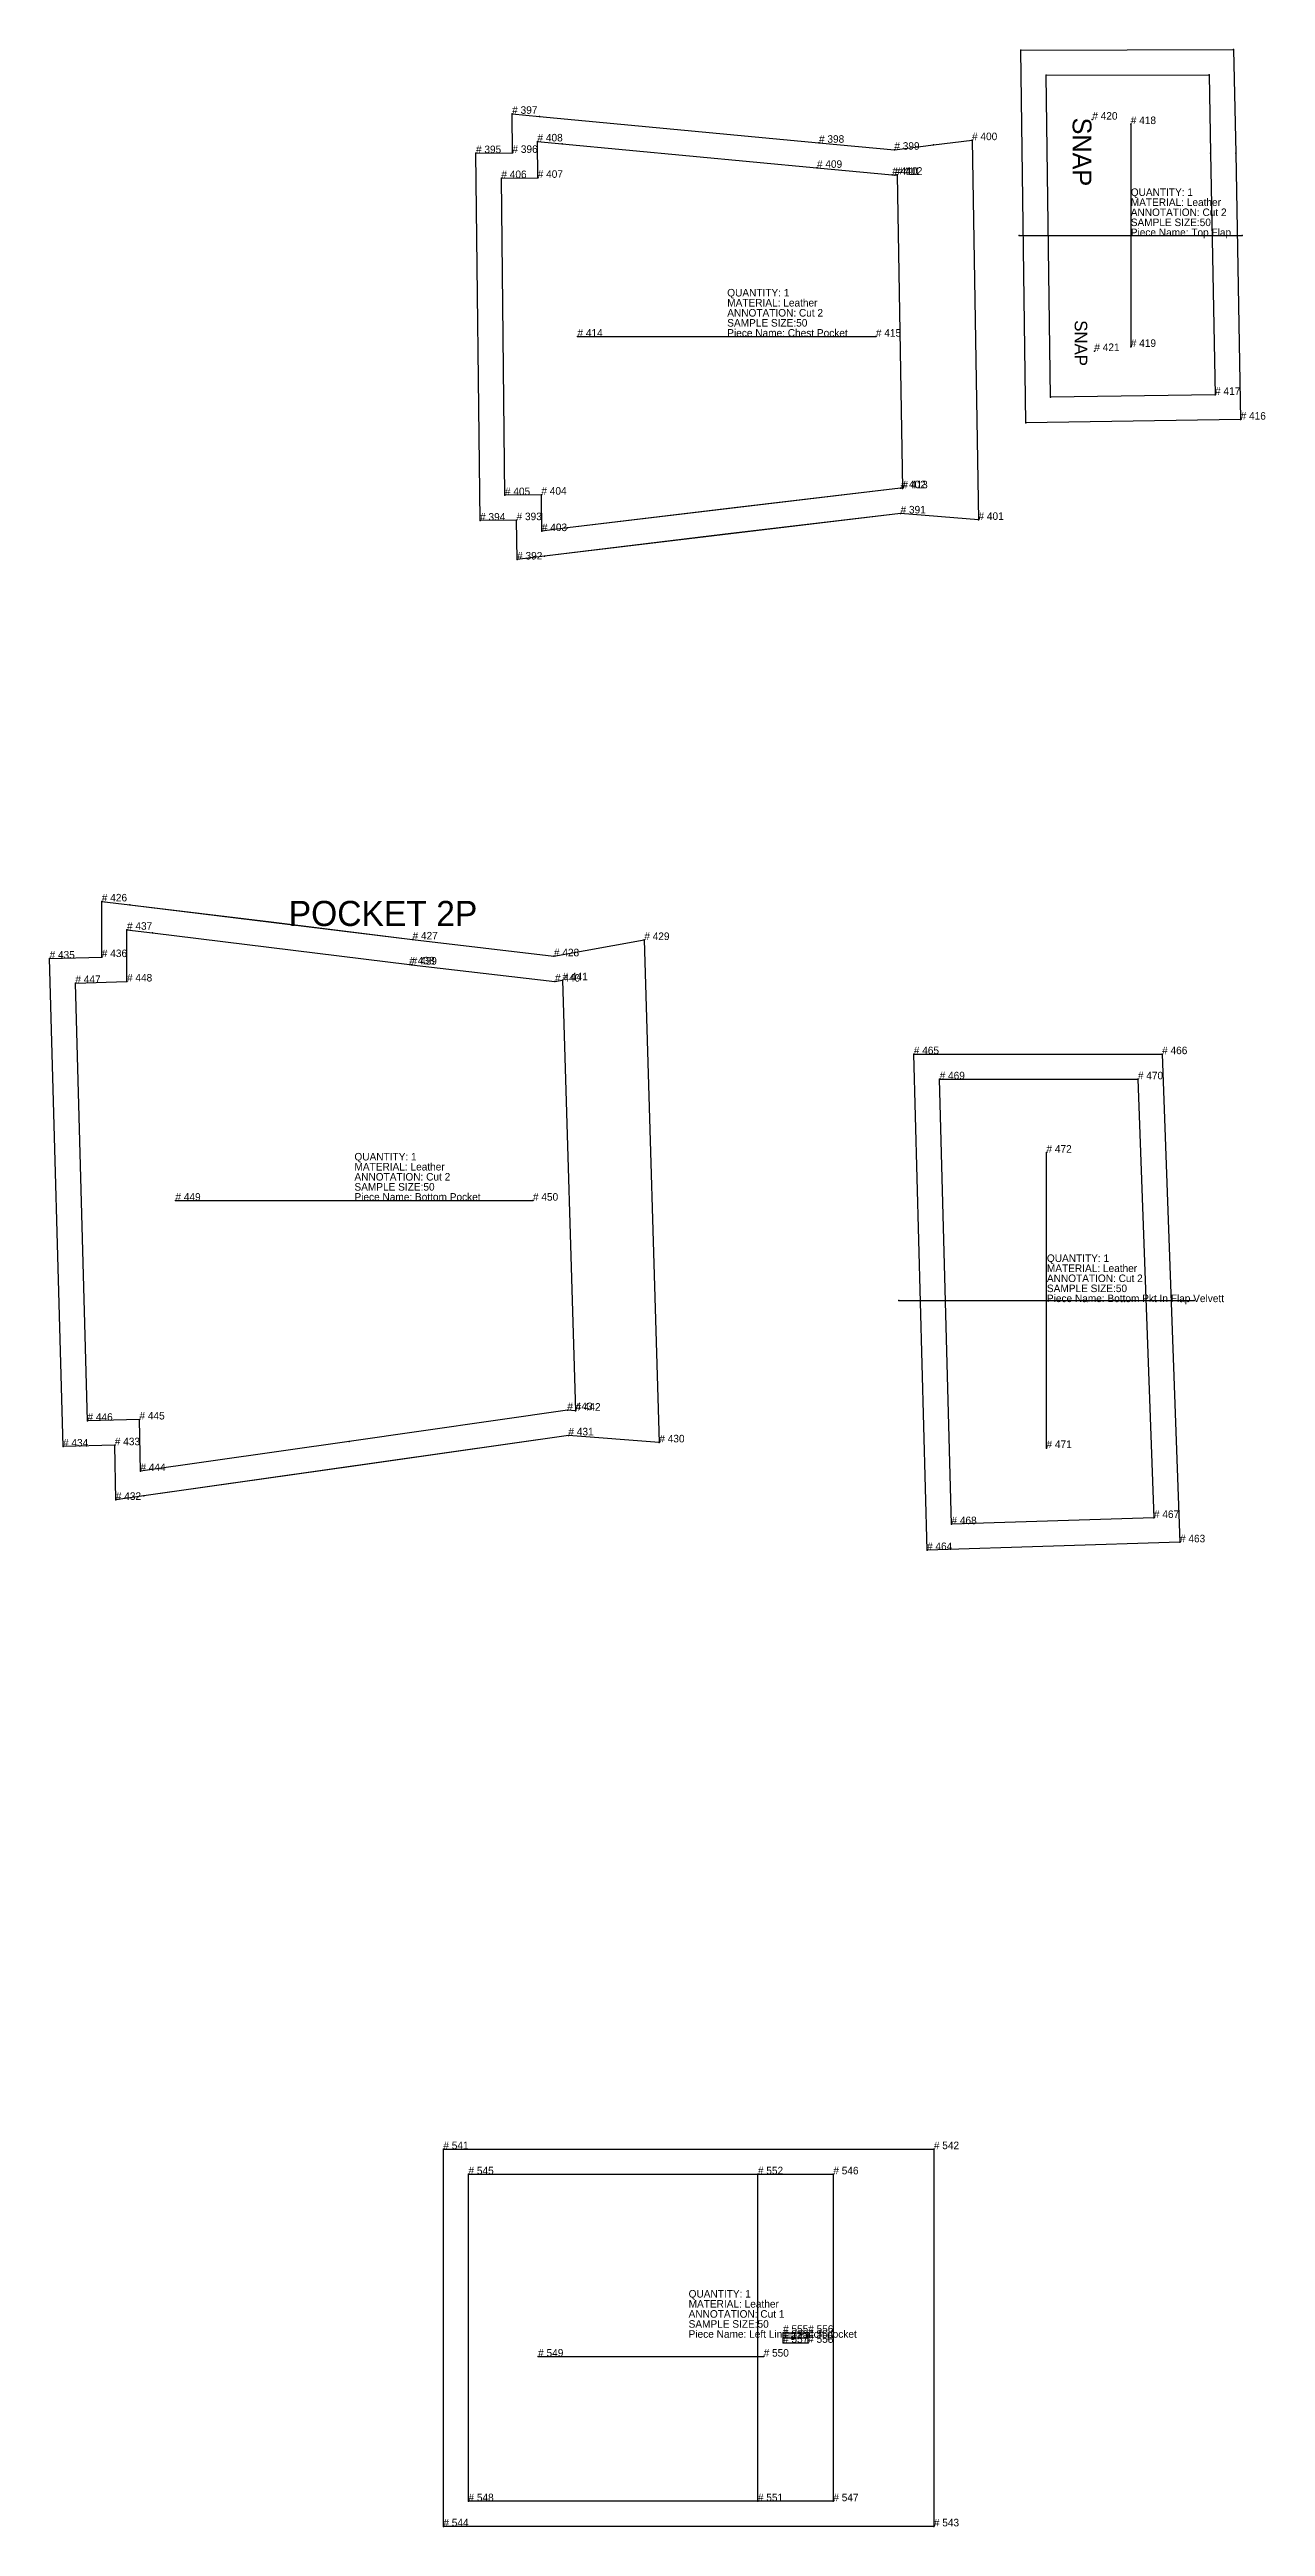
# Model space of a CAD drawing. Extents: x -8402 to 434, y -368 to 2685.
# Drawn here: x -6857 to -6373, y 141 to 1127 of the extents above; entities that cross this region are included whole.
import ezdxf

# ---------------------------------------------------------------- set-up
doc = ezdxf.new("R2010")
doc.units = 0

# ---------------------------------------------------------------- blocks, each defined once
blk = doc.blocks.new('Chest Pocket_5016')
at = {"layer": '1'}
blk.add_lwpolyline([(-6518.5898, 941.92), (-6660.2202, 924.94), (-6671.1299, 923.59), (-6671.3398, 939.24), (-6685.8599, 939.04), (-6687.5, 1085.3), (-6672.9902, 1085.4), (-6673.0898, 1100.95), (-6662.2798, 1099.92), (-6551.04, 1089.42), (-6521.0601, 1086.64), (-6505.5098, 1088.59), (-6490.1602, 1090.45), (-6487.5898, 939.35), (-6518.5898, 941.92)], close=True, dxfattribs=at)
at = {"layer": '14'}
blk.add_lwpolyline([(-6518.5898, 951.96), (-6651.0801, 936.13), (-6661.2798, 934.89), (-6661.4702, 949.38), (-6675.9702, 949.18), (-6677.3901, 1075.37), (-6662.9302, 1075.47), (-6663.02, 1089.95), (-6653.1802, 1089.02), (-6551.8599, 1079.45), (-6521.8999, 1076.67), (-6520.9199, 1076.58), (-6520.4199, 1076.64), (-6519.9302, 1076.7), (-6517.8101, 951.89), (-6518.5898, 951.96)], close=True, dxfattribs=at)
at = {"layer": '2'}
for p in [(-6673.0898, 1100.95), (-6687.5, 1085.3), (-6672.9902, 1085.4), (-6663.02, 1089.95), (-6551.04, 1089.42), (-6521.0601, 1086.64), (-6490.1602, 1090.45), (-6677.3901, 1075.37), (-6662.9302, 1075.47), (-6551.8599, 1079.45), (-6521.8999, 1076.67), (-6520.9199, 1076.58), (-6519.9302, 1076.7), (-6647.1099, 1012.26), (-6528.3901, 1012.26), (-6675.9702, 949.18), (-6661.4702, 949.38), (-6518.5898, 951.96), (-6517.8101, 951.89), (-6685.8599, 939.04), (-6671.3398, 939.24), (-6518.5898, 941.92), (-6487.5898, 939.35), (-6661.2798, 934.89), (-6671.1299, 923.59)]:
    blk.add_point(p, dxfattribs=at)
at = {"layer": '3'}
for p in [(-6662.2798, 1099.92), (-6653.1802, 1089.02), (-6505.5098, 1088.59), (-6520.4199, 1076.64), (-6651.0801, 936.13), (-6660.2202, 924.94)]:
    blk.add_point(p, dxfattribs=at)
at = {"layer": '4'}
for p in [(-6551.04, 1089.42, 5), (-6521.0601, 1086.64, 5), (-6551.8599, 1079.45, 5), (-6521.8999, 1076.67, 5), (-6518.5898, 951.96, 5), (-6518.5898, 941.92, 5)]:
    blk.add_point(p, dxfattribs=at)
at = {"layer": '5'}
blk.add_line((-6647.1099, 1012.26), (-6528.3901, 1012.26), dxfattribs=at)
at = {"layer": '7'}
blk.add_line((-6647.1099, 1012.26), (-6528.3901, 1012.26), dxfattribs=at)
at = {"layer": '84'}
blk.add_lwpolyline([(-6518.5898, 941.92), (-6589.4199, 933.55), (-6660.2202, 924.94), (-6671.1299, 923.59), (-6671.3398, 939.24), (-6685.8599, 939.04), (-6687.5, 1085.3), (-6672.9902, 1085.4), (-6673.0898, 1100.95), (-6662.2798, 1099.92), (-6551.04, 1089.42), (-6521.0601, 1086.64), (-6505.5098, 1088.59), (-6490.1602, 1090.45), (-6487.5898, 939.35), (-6518.5898, 941.92)], close=True, dxfattribs=at)
at = {"layer": '87'}
blk.add_lwpolyline([(-6518.5898, 951.96), (-6584.8398, 944.11), (-6651.0801, 936.13), (-6661.2798, 934.89), (-6661.4702, 949.38), (-6675.9702, 949.18), (-6677.3901, 1075.37), (-6662.9302, 1075.47), (-6663.02, 1089.95), (-6653.1802, 1089.02), (-6551.8599, 1079.45), (-6521.8999, 1076.67), (-6520.9199, 1076.58), (-6520.4199, 1076.64), (-6519.9302, 1076.7), (-6517.8101, 951.89), (-6518.5898, 951.96)], close=True, dxfattribs=at)
at = {"layer": '1'}
for s, p in [('# 397', (-6673.0898, 1100.95)), ('# 395', (-6687.5, 1085.3)), ('# 396', (-6672.9902, 1085.4)), ('# 398', (-6551.04, 1089.42)), ('# 399', (-6521.0601, 1086.64)), ('# 400', (-6490.1602, 1090.45)), ('QUANTITY: 1', (-6587.54, 1028.26)), ('MATERIAL: Leather', (-6587.54, 1024.26)), ('ANNOTATION: Cut 2', (-6587.54, 1020.26)), ('SAMPLE SIZE:50', (-6587.54, 1016.26)), ('Piece Name: Chest Pocket', (-6587.54, 1012.26)), ('# 394', (-6685.8599, 939.04)), ('# 393', (-6671.3398, 939.24)), ('# 391', (-6518.5898, 941.92)), ('# 401', (-6487.5898, 939.35)), ('# 392', (-6671.1299, 923.59))]:
    blk.add_text(s, height=3, dxfattribs=at).set_placement(p)
at = {"layer": '14'}
for s, p in [('# 408', (-6663.02, 1089.95)), ('# 406', (-6677.3901, 1075.37)), ('# 407', (-6662.9302, 1075.47)), ('# 409', (-6551.8599, 1079.45)), ('# 410', (-6521.8999, 1076.67)), ('# 411', (-6520.9199, 1076.58)), ('# 412', (-6519.9302, 1076.7)), ('# 405', (-6675.9702, 949.18)), ('# 404', (-6661.4702, 949.38)), ('# 402', (-6518.5898, 951.96)), ('# 413', (-6517.8101, 951.89)), ('# 403', (-6661.2798, 934.89))]:
    blk.add_text(s, height=3, dxfattribs=at).set_placement(p)
at = {"layer": '7'}
for s, p in [('# 414', (-6647.1099, 1012.26)), ('# 415', (-6528.3901, 1012.26))]:
    blk.add_text(s, height=3, dxfattribs=at).set_placement(p)
blk = doc.blocks.new('Top Flap_5017')
at = {"layer": '1'}
blk.add_lwpolyline([(-6383.2998, 979.24), (-6468.79, 978.01), (-6470.7402, 1126.33), (-6386.0801, 1126.52), (-6385.25, 1085.33), (-6383.2998, 979.24)], close=True, dxfattribs=at)
at = {"layer": '13'}
for p in [(-6442.3198, 1098.62, 10), (-6441.4902, 1006.54, 10)]:
    blk.add_point(p, dxfattribs=at)
at = {"layer": '14'}
blk.add_lwpolyline([(-6393.48, 989.09), (-6458.9199, 988.15), (-6460.6099, 1116.35), (-6395.8799, 1116.5), (-6395.25, 1085.33), (-6393.48, 989.09)], close=True, dxfattribs=at)
at = {"layer": '2'}
for p in [(-6470.7402, 1126.33), (-6386.0801, 1126.52), (-6460.6099, 1116.35), (-6395.8799, 1116.5), (-6427.0098, 1096.85), (-6395.25, 1085.33), (-6385.25, 1085.33), (-6471.3501, 1052.51), (-6382.6699, 1052.51), (-6427.0098, 1008.17), (-6458.9199, 988.15), (-6393.48, 989.09), (-6468.79, 978.01), (-6383.2998, 979.24)]:
    blk.add_point(p, dxfattribs=at)
at = {"layer": '4'}
for p in [(-6395.25, 1085.33, 5), (-6385.25, 1085.33, 5)]:
    blk.add_point(p, dxfattribs=at)
at = {"layer": '5'}
blk.add_line((-6471.3501, 1052.51), (-6382.6699, 1052.51), dxfattribs=at)
at = {"layer": '7'}
blk.add_line((-6427.0098, 1096.85), (-6427.0098, 1008.17), dxfattribs=at)
at = {"layer": '84'}
blk.add_lwpolyline([(-6383.2998, 979.24), (-6468.79, 978.01), (-6470.7402, 1126.33), (-6386.0801, 1126.52), (-6385.25, 1085.33), (-6383.2998, 979.24)], close=True, dxfattribs=at)
at = {"layer": '87'}
blk.add_lwpolyline([(-6393.48, 989.09), (-6458.9199, 988.15), (-6460.6099, 1116.35), (-6395.8799, 1116.5), (-6395.25, 1085.33), (-6393.48, 989.09)], close=True, dxfattribs=at)
at = {"layer": '1'}
for s, p in [('QUANTITY: 1', (-6427.0098, 1068.26)), ('MATERIAL: Leather', (-6427.0098, 1064.26)), ('ANNOTATION: Cut 2', (-6427.0098, 1060.26)), ('SAMPLE SIZE:50', (-6427.0098, 1056.26)), ('Piece Name: Top Flap', (-6427.0098, 1052.26)), ('# 416', (-6383.2998, 979.24))]:
    blk.add_text(s, height=3, dxfattribs=at).set_placement(p)
at = {"layer": '13'}
for s, p in [('# 420', (-6442.3198, 1098.62)), ('# 421', (-6441.4902, 1006.54))]:
    blk.add_text(s, height=3, dxfattribs=at).set_placement(p)
at = {"layer": '14'}
blk.add_text('# 417', height=3, dxfattribs=at).set_placement((-6393.48, 989.09))
at = {"layer": '15'}
for height, p in [(7.5, (-6450.1401, 1099.4399)), (5, (-6449.3301, 1018.8))]:
    blk.add_text('SNAP', height=height, rotation=270, dxfattribs=at).set_placement(p)
at = {"layer": '7'}
for s, p in [('# 418', (-6427.0098, 1096.85)), ('# 419', (-6427.0098, 1008.17))]:
    blk.add_text(s, height=3, dxfattribs=at).set_placement(p)
blk = doc.blocks.new('Bottom Pocket_5019')
at = {"layer": '1'}
blk.add_lwpolyline([(-6836.3198, 787.52), (-6825.1899, 786.18), (-6712.7202, 772.38), (-6656.48, 765.68), (-6620.5298, 772.17), (-6614.5601, 572.25), (-6650.71, 575.04), (-6819.6299, 550.93), (-6830.75, 549.38), (-6831.1699, 571.11), (-6851.77, 570.6), (-6857.1201, 764.76), (-6836.3198, 765.37), (-6836.3198, 787.52)], close=True, dxfattribs=at)
at = {"layer": '14'}
blk.add_lwpolyline([(-6826.3198, 776.24), (-6816.1201, 775), (-6713.96, 762.46), (-6713.0801, 762.35), (-6656.0601, 755.59), (-6653.0698, 756.13), (-6647.96, 584.86), (-6651.1299, 585.09), (-6737.96, 572.56), (-6820.9702, 560.84), (-6821.3599, 581.36), (-6842.04, 580.85), (-6846.8398, 755.05), (-6826.3198, 755.66), (-6826.3198, 776.24)], close=True, dxfattribs=at)
at = {"layer": '2'}
for p in [(-6836.3198, 787.52), (-6826.3198, 776.24), (-6712.7202, 772.38), (-6620.5298, 772.17), (-6857.1201, 764.76), (-6836.3198, 765.37), (-6713.0801, 762.35), (-6656.48, 765.68), (-6846.8398, 755.05), (-6826.3198, 755.66), (-6656.0601, 755.59), (-6653.0698, 756.13), (-6807.0498, 668.44), (-6664.8301, 668.44), (-6651.1299, 585.09), (-6647.96, 584.86), (-6842.04, 580.85), (-6821.3599, 581.36), (-6737.96, 572.56), (-6650.71, 575.04), (-6614.5601, 572.25), (-6851.77, 570.6), (-6831.1699, 571.11), (-6820.9702, 560.84), (-6830.75, 549.38)]:
    blk.add_point(p, dxfattribs=at)
at = {"layer": '3'}
for p in [(-6825.1899, 786.18), (-6816.1201, 775), (-6713.96, 762.46), (-6819.6299, 550.93)]:
    blk.add_point(p, dxfattribs=at)
at = {"layer": '4'}
for p in [(-6712.7202, 772.38, 5), (-6713.96, 762.46, 5), (-6656.48, 765.68, 5), (-6656.0601, 755.59, 5), (-6651.1299, 585.09, 5), (-6650.71, 575.04, 5)]:
    blk.add_point(p, dxfattribs=at)
at = {"layer": '5'}
blk.add_line((-6807.0498, 668.44), (-6664.8301, 668.44), dxfattribs=at)
at = {"layer": '7'}
blk.add_line((-6807.0498, 668.44), (-6664.8301, 668.44), dxfattribs=at)
at = {"layer": '84'}
blk.add_lwpolyline([(-6836.3198, 787.52), (-6825.1899, 786.18), (-6768.9502, 779.34), (-6712.7202, 772.38), (-6656.48, 765.68), (-6620.5298, 772.17), (-6614.5601, 572.25), (-6650.71, 575.04), (-6735.1499, 562.86), (-6819.6299, 550.93), (-6830.75, 549.38), (-6831.1699, 571.11), (-6851.77, 570.6), (-6857.1201, 764.76), (-6836.3198, 765.37), (-6836.3198, 787.52)], close=True, dxfattribs=at)
at = {"layer": '87'}
blk.add_lwpolyline([(-6826.3198, 776.24), (-6816.1201, 775), (-6713.96, 762.46), (-6713.0801, 762.35), (-6656.0601, 755.59), (-6653.0698, 756.13), (-6647.96, 584.86), (-6651.1299, 585.09), (-6737.96, 572.56), (-6820.9702, 560.84), (-6821.3599, 581.36), (-6842.04, 580.85), (-6846.8398, 755.05), (-6826.3198, 755.66), (-6826.3198, 776.24)], close=True, dxfattribs=at)
at = {"layer": '1'}
for s, p in [('# 426', (-6836.3198, 787.52)), ('# 427', (-6712.7202, 772.38)), ('# 429', (-6620.5298, 772.17)), ('# 435', (-6857.1201, 764.76)), ('# 436', (-6836.3198, 765.37)), ('# 428', (-6656.48, 765.68)), ('QUANTITY: 1', (-6735.8301, 684.44)), ('MATERIAL: Leather', (-6735.8301, 680.44)), ('ANNOTATION: Cut 2', (-6735.8301, 676.44)), ('SAMPLE SIZE:50', (-6735.8301, 672.44)), ('Piece Name: Bottom Pocket', (-6735.8301, 668.44)), ('# 434', (-6851.77, 570.6)), ('# 433', (-6831.1699, 571.11)), ('# 431', (-6650.71, 575.04)), ('# 430', (-6614.5601, 572.25)), ('# 432', (-6830.75, 549.38))]:
    blk.add_text(s, height=3, dxfattribs=at).set_placement(p)
at = {"layer": '14'}
for s, p in [('# 437', (-6826.3198, 776.24)), ('# 438', (-6713.96, 762.46)), ('# 439', (-6713.0801, 762.35)), ('# 441', (-6653.0698, 756.13)), ('# 447', (-6846.8398, 755.05)), ('# 448', (-6826.3198, 755.66)), ('# 440', (-6656.0601, 755.59)), ('# 446', (-6842.04, 580.85)), ('# 445', (-6821.3599, 581.36)), ('# 443', (-6651.1299, 585.09)), ('# 442', (-6647.96, 584.86)), ('# 444', (-6820.9702, 560.84))]:
    blk.add_text(s, height=3, dxfattribs=at).set_placement(p)
at = {"layer": '15'}
blk.add_text('POCKET 2P', height=10, dxfattribs=at).set_placement((-6762, 777.73))
at = {"layer": '7'}
for s, p in [('# 449', (-6807.0498, 668.44)), ('# 450', (-6664.8301, 668.44))]:
    blk.add_text(s, height=3, dxfattribs=at).set_placement(p)
blk = doc.blocks.new('Bottom Pkt In Flap Velvett_5021')
at = {"layer": '1'}
blk.add_lwpolyline([(-6407.4399, 532.48), (-6508.0698, 529.39), (-6513.3198, 726.73), (-6414.54, 726.73), (-6407.4399, 532.48)], close=True, dxfattribs=at)
at = {"layer": '14'}
blk.add_lwpolyline([(-6417.7998, 542.17), (-6498.3398, 539.7), (-6503.0498, 716.73), (-6424.1802, 716.73), (-6417.7998, 542.17)], close=True, dxfattribs=at)
at = {"layer": '2'}
for p in [(-6513.3198, 726.73), (-6414.54, 726.73), (-6503.0498, 716.73), (-6424.1802, 716.73), (-6460.54, 687.54), (-6519.3101, 628.77), (-6401.77, 628.77), (-6460.54, 570), (-6417.7998, 542.17), (-6498.3398, 539.7), (-6407.4399, 532.48), (-6508.0698, 529.39)]:
    blk.add_point(p, dxfattribs=at)
at = {"layer": '5'}
blk.add_line((-6519.3101, 628.77), (-6401.77, 628.77), dxfattribs=at)
at = {"layer": '7'}
blk.add_line((-6460.54, 570), (-6460.54, 687.54), dxfattribs=at)
at = {"layer": '84'}
blk.add_lwpolyline([(-6407.4399, 532.48), (-6508.0698, 529.39), (-6513.3198, 726.73), (-6414.54, 726.73), (-6407.4399, 532.48)], close=True, dxfattribs=at)
at = {"layer": '87'}
blk.add_lwpolyline([(-6417.7998, 542.17), (-6498.3398, 539.7), (-6503.0498, 716.73), (-6424.1802, 716.73), (-6417.7998, 542.17)], close=True, dxfattribs=at)
at = {"layer": '1'}
for s, p in [('# 465', (-6513.3198, 726.73)), ('# 466', (-6414.54, 726.73)), ('QUANTITY: 1', (-6460.3701, 644.05)), ('MATERIAL: Leather', (-6460.3701, 640.05)), ('ANNOTATION: Cut 2', (-6460.3701, 636.05)), ('SAMPLE SIZE:50', (-6460.3701, 632.05)), ('Piece Name: Bottom Pkt In Flap Velvett', (-6460.3701, 628.05)), ('# 464', (-6508.0698, 529.39)), ('# 463', (-6407.4399, 532.48))]:
    blk.add_text(s, height=3, dxfattribs=at).set_placement(p)
at = {"layer": '14'}
for s, p in [('# 469', (-6503.0498, 716.73)), ('# 470', (-6424.1802, 716.73)), ('# 468', (-6498.3398, 539.7)), ('# 467', (-6417.7998, 542.17))]:
    blk.add_text(s, height=3, dxfattribs=at).set_placement(p)
at = {"layer": '7'}
for s, p in [('# 472', (-6460.54, 687.54)), ('# 471', (-6460.54, 570))]:
    blk.add_text(s, height=3, dxfattribs=at).set_placement(p)
blk = doc.blocks.new('Left Lining Patch pocket_5026')
at = {"layer": '1'}
blk.add_lwpolyline([(-6700.4702, 290.98), (-6505.3398, 290.98), (-6505.3398, 140.89), (-6700.4702, 140.89), (-6700.4702, 290.98)], close=True, dxfattribs=at)
at = {"layer": '14'}
blk.add_lwpolyline([(-6690.4702, 280.98), (-6545.3398, 280.98), (-6545.3398, 150.89), (-6690.4702, 150.89), (-6690.4702, 280.98)], close=True, dxfattribs=at)
at = {"layer": '2'}
for p in [(-6700.4702, 290.98), (-6505.3398, 290.98), (-6690.4702, 280.98), (-6575.3398, 280.98), (-6545.3398, 280.98), (-6565.3398, 217.93), (-6565.3398, 217.93), (-6555.3398, 217.93), (-6555.3398, 217.93), (-6662.7598, 208.44), (-6573.0601, 208.44), (-6565.3398, 215.93), (-6565.3398, 213.93), (-6565.3398, 213.93), (-6555.3398, 215.93), (-6555.3398, 213.93), (-6555.3398, 213.93), (-6690.4702, 150.89), (-6575.3398, 150.89), (-6545.3398, 150.89), (-6700.4702, 140.89), (-6505.3398, 140.89)]:
    blk.add_point(p, dxfattribs=at)
at = {"layer": '5'}
blk.add_line((-6662.7598, 208.44), (-6573.0601, 208.44), dxfattribs=at)
at = {"layer": '7'}
blk.add_line((-6662.7598, 208.44), (-6573.0601, 208.44), dxfattribs=at)
at = {"layer": '8'}
for points in [[(-6575.3398, 150.89), (-6575.3398, 280.98)], [(-6565.3398, 217.93), (-6555.3398, 217.93)], [(-6565.3398, 213.93), (-6565.3398, 217.93)], [(-6555.3398, 213.93), (-6555.3398, 217.93)], [(-6565.3398, 215.93), (-6555.3398, 215.93)], [(-6565.3398, 213.93), (-6555.3398, 213.93)]]:
    blk.add_lwpolyline(points, dxfattribs=at)
at = {"layer": '84'}
blk.add_lwpolyline([(-6700.4702, 290.98), (-6505.3398, 290.98), (-6505.3398, 140.89), (-6700.4702, 140.89), (-6700.4702, 290.98)], close=True, dxfattribs=at)
at = {"layer": '85'}
for points in [[(-6575.3398, 150.89), (-6575.3398, 280.98)], [(-6565.3398, 217.93), (-6555.3398, 217.93)], [(-6565.3398, 213.93), (-6565.3398, 217.93)], [(-6555.3398, 213.93), (-6555.3398, 217.93)], [(-6565.3398, 215.93), (-6555.3398, 215.93)], [(-6565.3398, 213.93), (-6555.3398, 213.93)]]:
    blk.add_lwpolyline(points, dxfattribs=at)
at = {"layer": '87'}
blk.add_lwpolyline([(-6690.4702, 280.98), (-6545.3398, 280.98), (-6545.3398, 150.89), (-6690.4702, 150.89), (-6690.4702, 280.98)], close=True, dxfattribs=at)
at = {"layer": '1'}
for s, p in [('# 541', (-6700.4702, 290.98)), ('# 542', (-6505.3398, 290.98)), ('ANNOTATION: Cut 1', (-6602.8999, 223.93)), ('QUANTITY: 1', (-6602.8999, 231.93)), ('MATERIAL: Leather', (-6602.8999, 227.93)), ('SAMPLE SIZE:50', (-6602.8999, 219.93)), ('Piece Name: Left Lining Patch pocket', (-6602.8999, 215.93)), ('# 544', (-6700.4702, 140.89)), ('# 543', (-6505.3398, 140.89))]:
    blk.add_text(s, height=3, dxfattribs=at).set_placement(p)
at = {"layer": '14'}
for s, p in [('# 545', (-6690.4702, 280.98)), ('# 546', (-6545.3398, 280.98)), ('# 548', (-6690.4702, 150.89)), ('# 547', (-6545.3398, 150.89))]:
    blk.add_text(s, height=3, dxfattribs=at).set_placement(p)
at = {"layer": '7'}
for s, p in [('# 549', (-6662.7598, 208.44)), ('# 550', (-6573.0601, 208.44))]:
    blk.add_text(s, height=3, dxfattribs=at).set_placement(p)
at = {"layer": '8'}
for s, p in [('# 552', (-6575.3398, 280.98)), ('# 555', (-6565.3398, 217.93)), ('# 555', (-6565.3398, 217.93)), ('# 553', (-6565.3398, 215.93)), ('# 557', (-6565.3398, 213.93)), ('# 557', (-6565.3398, 213.93)), ('# 556', (-6555.3398, 217.93)), ('# 556', (-6555.3398, 217.93)), ('# 554', (-6555.3398, 215.93)), ('# 558', (-6555.3398, 213.93)), ('# 558', (-6555.3398, 213.93)), ('# 551', (-6575.3398, 150.89))]:
    blk.add_text(s, height=3, dxfattribs=at).set_placement(p)

msp = doc.modelspace()

# ---------------------------------------------------------------- block references
at = {"layer": '1'}
for name in ['Top Flap_5017', 'Chest Pocket_5016', 'Bottom Pocket_5019', 'Bottom Pkt In Flap Velvett_5021', 'Left Lining Patch pocket_5026']:
    msp.add_blockref(name, (0, 0), dxfattribs=at)

doc.saveas('drawing.dxf')
